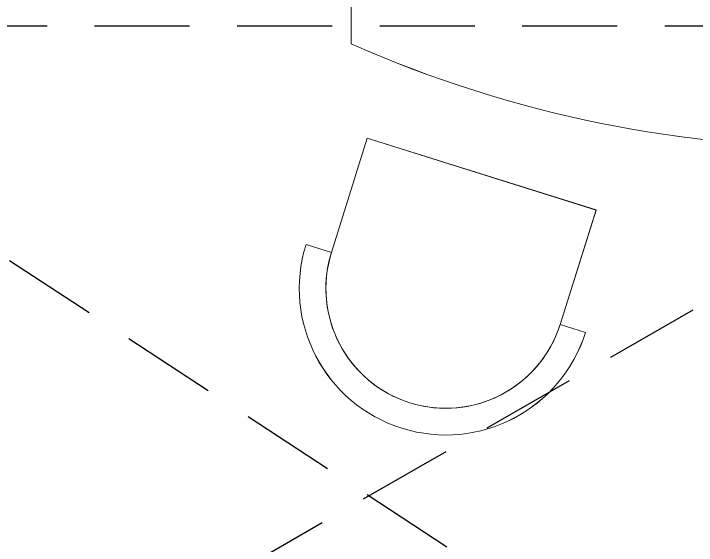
# Model space of a CAD drawing. Header units: inches. Extents: x 17146 to 31738, y -8920 to -2452.
# Drawn here: x 21341.67 to 21386.57, y -6700.68 to -6665.71 of the extents above; entities that cross this region are included whole.
import ezdxf

# ---------------------------------------------------------------- set-up
doc = ezdxf.new("R2010")
doc.units = ezdxf.units.IN
doc.header["$LTSCALE"] = 25
doc.header["$MEASUREMENT"] = 0
doc.linetypes.add('DASHED2', pattern=[0.375, 0.25, -0.125])
doc.layers.add('Furniture', color=125, linetype='Continuous', lineweight=20)
doc.layers.add('Stairs', color=134, linetype='Continuous', lineweight=25)

# ---------------------------------------------------------------- blocks, each defined once
blk = doc.blocks.new('8 Person Rec 02')
blk.add_line((297.8, 2221.1), (-316.2, 2221.1))
blk.add_lwpolyline([(-664.7, 2254.2), (-651.4, 2296.6, 1), (-798, 1829.6), (-784.7, 1872.1)], format="xyb")
blk.add_lwpolyline([(-664.7, 2254.2, 1), (-784.7, 1872.1), (-593.6, 1812.1), (-473.6, 2194.2)], format="xyb", close=True)
blk.add_arc((1542.6, 1400.3), 2031.9, 156.1737, 205.4598)

msp = doc.modelspace()

# ---------------------------------------------------------------- linework, layer by layer
at = {"layer": 'Furniture'}
msp.add_line((21363.87, -6643.531), (21363.87, -6667.704), dxfattribs=at)
msp.add_lwpolyline([(21362.57, -6681.426, 1), (21377.614, -6686.149), (21379.975, -6678.627), (21364.931, -6673.904)], format="xyb", close=True, dxfattribs=at)
msp.add_lwpolyline([(21362.57, -6681.426), (21360.898, -6680.902, 1), (21379.285, -6686.673), (21377.614, -6686.149)], format="xyb", dxfattribs=at)
msp.add_arc((21396.186, -6594.525), 79.997, 246.17374, 295.45979, dxfattribs=at)
at = {"layer": 'Stairs', "linetype": 'DASHED2'}
for p, q in [((21317.87, -6666.534), (21418.87, -6732.668)), ((21418.87, -6666.534), (21317.87, -6724.522))]:
    msp.add_line(p, q, dxfattribs=at)
msp.add_lwpolyline([(21418.87, -6727.698), (21418.87, -6666.534), (21317.87, -6666.534)], dxfattribs=at)

# ---------------------------------------------------------------- block references
at = {"layer": 'Furniture', "xscale": 0.03937007874015748, "yscale": 0.03937007874015748, "zscale": 0.03937007874015748, "rotation": 89.99999999999997}
msp.add_blockref('8 Person Rec 02', (21451.317, -6655.257), dxfattribs=at)

doc.saveas('drawing.dxf')
